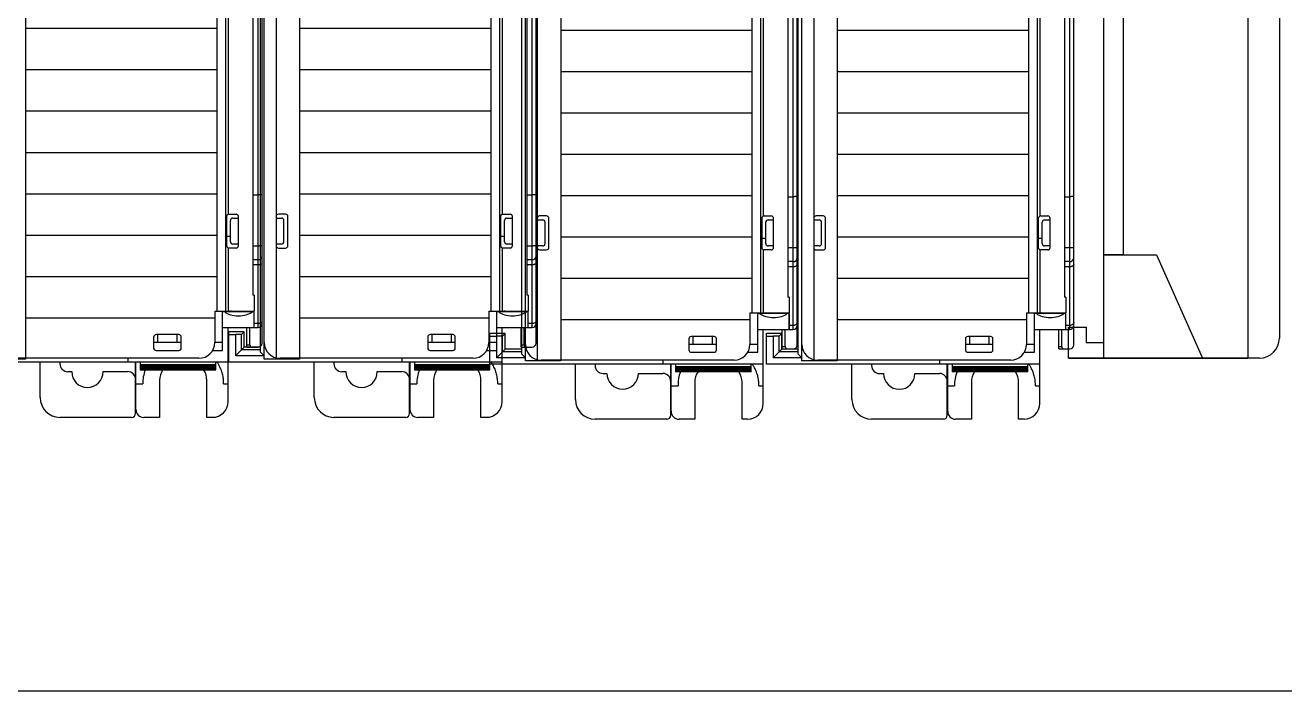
# Model space of a CAD drawing. Header units: inches. Extents: x -38 to 199, y -310 to 64.
# Drawn here: x 106.1 to 112.39, y 52.11 to 55.44 of the extents above; entities that cross this region are included whole.
import ezdxf

# ---------------------------------------------------------------- set-up
doc = ezdxf.new("R2010")
doc.units = ezdxf.units.IN
doc.header["$MEASUREMENT"] = 0
doc.layers.add('off-wire', color=6, linetype='Continuous')
doc.layers.add('PLC', color=7, linetype='Continuous')

# ---------------------------------------------------------------- blocks, each defined once
blk = doc.blocks.new('r')
at = {"color": 0}
for p, q in [((45.911, -171.7766), (45.911, -176.1714)), ((45.811, -176.2714), (45.7538, -176.2714))]:
    blk.add_line(p, q, dxfattribs=at)
at = {"color": 0, "extrusion": (0.803312, 0, 0.595559), "elevation": 38.1209}
blk.add_lwpolyline([(-172.1925, -24.3599), (-175.7556, -24.3599), (-175.7556, -24.6386), (-176.2715, -25.0264)], dxfattribs=at)
at = {"color": 0, "extrusion": (0, -1, 0), "elevation": 176.2715}
blk.add_lwpolyline([(44.8581, 2.3559), (45.7538, 1.1001), (45.7538, 0)], dxfattribs=at)
at = {"color": 0}
for points in [[(45.7538, -171.6766, 0), (45.7538, -171.6766, 1.1001), (45.7538, -171.6766, 0), (45.7538, -176.2715, 0), (45.7538, -176.2715, 1.1001), (44.8581, -176.2715, 2.3559), (44.8581, -176.1158, 2.3559), (44.9458, -176.1158, 2.3559), (44.9458, -176.1158, 0), (44.9458, -176.1158, 2.3559), (44.9458, -176.1936, 2.3559), (44.9458, -176.1936, 0), (44.9458, -176.1936, 2.3559), (45.0334, -176.1936, 2.3559), (45.0334, -176.1936, 0), (45.0334, -176.1936, 2.3559)], [(45.0334, -176.2715, 2.3559), (45.0334, -171.6766, 2.5993), (45.0334, -171.6766, 2.3559), (45.0334, -171.6766, 2.5993)]]:
    blk.add_polyline3d(points, dxfattribs=at)
for points in [[(45.0334, -175.7556, 2.9108), (45.0334, -175.7556, 3.1347), (45.1307, -175.7556, 3.1347), (45.0334, -175.7556, 3.1347)], [(44.8581, -176.1158, 2.3559), (44.8581, -176.1158, 0)]]:
    blk.add_polyline3d(points, close=True, dxfattribs=at)
blk.add_arc((45.811, -176.1714), 0.1, 270, 0, dxfattribs=at)
blk = doc.blocks.new('AI4')
at = {"layer": 'PLC', "linetype": 'Continuous'}
for p, q in [((214.7496, -47.679), (214.7496, -52.2734)), ((216.1276, -52.2296), (216.1276, -47.774)), ((214.7693, -52.2935), (214.7693, -48.5845)), ((214.8284, -48.5845), (214.8284, -52.3025)), ((215.9032, -52.0687), (215.9032, -48.5845)), ((215.9444, -48.5845), (215.9444, -52.0687)), ((216.1079, -52.1514), (216.1079, -48.5845)), ((216.0811, -48.7774), (216.0811, -51.99)), ((215.96, -51.5847), (215.96, -50.4229)), ((216.0811, -51.488), (216.1079, -51.488)), ((214.8284, -51.6042), (214.8559, -51.6042)), ((214.8756, -51.5845), (214.8402, -51.5845)), ((214.8874, -51.742), (214.8874, -51.5963)), ((215.9504, -51.5963), (215.9504, -51.742)), ((215.9622, -51.5845), (215.9976, -51.5845)), ((215.9819, -51.6042), (216.0095, -51.6042)), ((216.0095, -51.742), (216.0095, -51.5963)), ((214.8677, -51.7223), (214.8677, -51.616)), ((215.9701, -51.7223), (215.9701, -51.616)), ((214.8559, -51.7341), (214.8284, -51.7341)), ((215.9504, -51.6947), (215.9701, -51.6947)), ((216.0095, -51.7341), (215.9819, -51.7341)), ((214.8402, -51.7538), (214.8756, -51.7538)), ((215.96, -52.0687), (215.96, -51.7536)), ((215.9976, -51.7538), (215.9622, -51.7538)), ((216.1079, -51.7438), (216.0811, -51.7438)), ((216.1079, -51.8128), (216.0811, -51.8128)), ((216.1079, -51.8385), (216.0811, -51.8385)), ((216.0882, -51.99), (216.0811, -51.99)), ((216.0882, -51.99), (216.0882, -52.0687)), ((215.8913, -52.0687), (216.0882, -52.0687)), ((215.8913, -52.0687), (215.8913, -52.2262)), ((216.0882, -52.0727), (215.9307, -52.0727)), ((215.9307, -52.2656), (215.9307, -52.0727)), ((216.0685, -52.0687), (216.0685, -52.0727)), ((216.087, -52.0727), (216.087, -52.1514)), ((216.0882, -52.1514), (216.0882, -52.0727)), ((214.5921, -52.1711), (214.6689, -52.1711)), ((214.5921, -52.3246), (214.5921, -52.1711)), ((214.6689, -52.1721), (214.6553, -52.1856)), ((214.6689, -52.2498), (214.6689, -52.1721)), ((215.9307, -52.1514), (216.1079, -52.1514)), ((215.9583, -52.5215), (215.9583, -52.1514)), ((216.0524, -52.2492), (216.0524, -52.1514)), ((216.0674, -52.2374), (216.0674, -52.1514)), ((216.1079, -52.1315), (216.0882, -52.1315)), ((214.5921, -52.1861), (214.6253, -52.1861)), ((214.6553, -52.1856), (214.6253, -52.1861)), ((214.6253, -52.1861), (214.6253, -52.2935)), ((214.6553, -52.2634), (214.6553, -52.1856)), ((215.5862, -52.1987), (215.5862, -52.2538)), ((215.724, -52.2262), (215.5862, -52.2262)), ((215.7122, -52.1868), (215.598, -52.1868)), ((215.6059, -52.1868), (215.6059, -52.2262)), ((215.7043, -52.2262), (215.7043, -52.1868)), ((215.724, -52.2538), (215.724, -52.1987)), ((215.9307, -52.2262), (215.8913, -52.2262)), ((216.0524, -52.2374), (216.0674, -52.2374)), ((214.6253, -52.2935), (214.6689, -52.2498)), ((214.7693, -52.2935), (214.6253, -52.2935)), ((214.7496, -52.2634), (214.6553, -52.2634)), ((214.7496, -52.2498), (214.6689, -52.2498)), ((214.7496, -52.2734), (214.7693, -52.2935)), ((215.598, -52.2656), (215.7122, -52.2656)), ((215.8798, -52.2656), (215.9307, -52.2656)), ((216.0524, -52.2492), (216.1079, -52.2492)), ((215.9583, -52.3246), (214.5921, -52.3246)), ((215.8126, -52.305), (214.848, -52.305)), ((215.0193, -52.5018), (215.0193, -52.3246)), ((215.1177, -52.3246), (215.1177, -52.3325)), ((215.4583, -52.3246), (215.4583, -52.305)), ((215.4957, -52.5805), (215.4957, -52.3246)), ((215.4976, -52.5609), (215.4976, -52.3246)), ((215.5193, -52.3249), (215.5193, -52.3634)), ((215.8973, -52.3382), (215.5193, -52.3382)), ((215.8973, -52.345), (215.5193, -52.345)), ((215.8973, -52.3508), (215.5193, -52.3508)), ((215.8973, -52.3555), (215.5193, -52.3555)), ((215.8973, -52.3592), (215.5193, -52.3592)), ((215.8973, -52.3618), (215.5193, -52.3618)), ((215.8973, -52.3634), (215.5193, -52.3634)), ((215.8973, -52.3634), (215.8973, -52.3249)), ((215.1571, -52.3719), (215.1768, -52.3719)), ((215.3343, -52.3719), (215.4563, -52.3719)), ((215.8973, -52.3639), (215.5193, -52.3639)), ((215.6158, -52.4152), (215.6158, -52.6002)), ((215.852, -52.6002), (215.852, -52.4152)), ((215.4976, -52.4329), (215.532, -52.4329)), ((215.9357, -52.4329), (215.9583, -52.4329)), ((215.476, -52.6002), (215.1177, -52.6002)), ((215.6158, -52.6002), (215.537, -52.6002)), ((215.8795, -52.6002), (215.852, -52.6002))]:
    blk.add_line(p, q, dxfattribs=at)
at = {"layer": 'PLC'}
for p, q in [((214.9461, -50.6553), (215.9032, -50.6553)), ((214.9461, -50.862), (215.9032, -50.862)), ((214.9461, -51.0687), (215.9032, -51.0687)), ((214.9461, -51.2754), (215.9032, -51.2754)), ((214.9461, -51.4821), (215.9032, -51.4821)), ((214.9461, -51.6888), (215.9032, -51.6888)), ((214.9461, -51.8955), (215.9032, -51.8955)), ((214.9461, -52.1022), (215.8913, -52.1022))]:
    blk.add_line(p, q, dxfattribs=at)
blk.add_lwpolyline([(214.7693, -48.5845), (214.9461, -48.5845), (214.9461, -52.3089), (214.7693, -52.3089)], close=True, dxfattribs=at)
at = {"layer": 'PLC', "linetype": 'Continuous'}
for centre, radius, start, end in [((214.8402, -51.5963), 0.0118, 90, 179.9886), ((214.8559, -51.616), 0.0118, 0, 90), ((214.8756, -51.5963), 0.0118, 0, 90), ((215.9622, -51.5963), 0.0118, 90, 180), ((215.9819, -51.616), 0.0118, 90, 180), ((215.9976, -51.5963), 0.0118, 0, 90), ((214.8559, -51.7223), 0.0118, 270, 360), ((215.9819, -51.7223), 0.0118, 180, 270), ((214.8402, -51.742), 0.0118, 180.00953, 270), ((214.8756, -51.742), 0.0118, 270, 360), ((215.9622, -51.742), 0.0118, 180, 270), ((215.9976, -51.742), 0.0118, 270, 0.00441), ((216.1079, -51.7931), 0.0197, 270, 359.99778), ((215.9671, -52.0805), 0.0118, 40.54788, 90), ((216.0518, -52.0805), 0.0118, 112.5, 139.45212), ((216.1079, -52.1317), 0.0197, 270, 359.99909), ((214.848, -52.2262), 0.0787, 180, 270), ((215.598, -52.1987), 0.0118, 90, 180), ((215.7122, -52.1987), 0.0118, 0, 90), ((215.8126, -52.2262), 0.0787, 270, 0), ((216.1079, -52.2296), 0.0197, 270, 0), ((215.598, -52.2538), 0.0118, 180, 270), ((215.7122, -52.2538), 0.0118, 270, 0), ((215.1571, -52.3325), 0.0394, 180, 270), ((215.7083, -52.4152), 0.0925, 145.65376, 180), ((215.7595, -52.4152), 0.0925, 0, 34.34626), ((215.7629, -52.4232), 0.1713, 33.89164, 35.12407), ((215.7613, -52.4243), 0.1733, 32.07478, 33.88954), ((215.7592, -52.4256), 0.1757, 30.11953, 32.07219), ((215.2555, -52.3719), 0.0787, 180, 0), ((215.4563, -52.4113), 0.0394, 0, 90), ((215.1177, -52.5018), 0.0984, 180, 270), ((215.8795, -52.5215), 0.0787, 270, 0), ((215.476, -52.5805), 0.0197, 270, 0), ((215.537, -52.5609), 0.0394, 180, 270)]:
    blk.add_arc(centre, radius, start, end, dxfattribs=at)
for centre, major_axis, ratio, start_param, end_param in [((216.0095, -52.053), (0.0787, 0), 0.5, 3.665191, 5.759587), ((216.0792, -52.2374), (0.0118, 0), 0.999848, 3.141593, 4.712389)]:
    blk.add_ellipse(centre, major_axis=major_axis, ratio=ratio, start_param=start_param, end_param=end_param, dxfattribs=at)
for points, knots in [([(216.1276, -51.4869), (216.1276, -51.4869), (216.1275, -51.487), (216.1275, -51.487), (216.1273, -51.4871), (216.1272, -51.4871), (216.127, -51.4872), (216.1266, -51.4873), (216.126, -51.4873), (216.1252, -51.4874), (216.1242, -51.4875), (216.1231, -51.4876), (216.1212, -51.4877), (216.1187, -51.4878), (216.1153, -51.4879), (216.1117, -51.488), (216.1092, -51.488), (216.1079, -51.488)], [0, 0, 0, 0, 0.002842, 0.007273, 0.013786, 0.022509, 0.033481, 0.046706, 0.079887, 0.121887, 0.172267, 0.23051, 0.296093, 0.446892, 0.619054, 0.806193, 1, 1, 1, 1]), ([(216.1276, -51.7414), (216.1276, -51.7414), (216.1276, -51.7415), (216.1275, -51.7417), (216.1273, -51.7418), (216.1271, -51.7419), (216.1267, -51.7421), (216.126, -51.7424), (216.1252, -51.7426), (216.1242, -51.7428), (216.1231, -51.743), (216.1212, -51.7432), (216.1187, -51.7435), (216.114, -51.7438), (216.1104, -51.7438), (216.1079, -51.7438)], [0, 0, 0, 0, 0.006031, 0.012929, 0.021264, 0.031354, 0.057354, 0.091546, 0.134002, 0.184415, 0.242349, 0.307332, 0.456204, 0.625694, 1, 1, 1, 1]), ([(216.1276, -51.8252), (216.1276, -51.8261), (216.1273, -51.8279), (216.1261, -51.8304), (216.1243, -51.8327), (216.1218, -51.8347), (216.1188, -51.8364), (216.1154, -51.8376), (216.1117, -51.8383), (216.1092, -51.8385), (216.1079, -51.8385)], [0, 0, 0, 0, 0.100092, 0.204902, 0.317205, 0.438585, 0.56921, 0.707955, 0.852748, 1, 1, 1, 1]), ([(216.1218, -52.1272), (216.1199, -52.1286), (216.1165, -52.1302), (216.1117, -52.1313), (216.1092, -52.1315), (216.1079, -52.1315)], [0, 0, 0, 0, 0.483117, 0.739904, 1, 1, 1, 1]), ([(216.1276, -52.1168), (216.1276, -52.1178), (216.1273, -52.1197), (216.1262, -52.1225), (216.1243, -52.1251), (216.1227, -52.1265), (216.1218, -52.1272)], [0, 0, 0, 0, 0.234677, 0.477026, 0.731179, 1, 1, 1, 1]), ([(215.5442, -52.3632), (215.5399, -52.3743), (215.5335, -52.3973), (215.5317, -52.4211), (215.532, -52.4329)], [0, 0, 0, 0, 0.502407, 1, 1, 1, 1]), ([(215.9357, -52.4329), (215.936, -52.4247), (215.9354, -52.4123), (215.933, -52.396), (215.9303, -52.3839), (215.9268, -52.3719), (215.921, -52.3561), (215.9154, -52.3447), (215.9112, -52.3374)], [0, 0, 0, 0, 0.246902, 0.370862, 0.495205, 0.620107, 0.745786, 1, 1, 1, 1])]:
    blk.add_open_spline(points, degree=3, knots=knots, dxfattribs=at)
blk = doc.blocks.new('ai_red')
at = {"layer": 'PLC', "color": 1, "linetype": 'Continuous'}
for p, q in [((73.1198, -179.6081), (73.1198, -184.2026)), ((74.4978, -184.1587), (74.4978, -179.7032)), ((73.1395, -184.2226), (73.1395, -180.5136)), ((73.1986, -180.5136), (73.1986, -184.2316)), ((74.2734, -183.9979), (74.2734, -180.5136)), ((74.3146, -180.5136), (74.3146, -183.9979)), ((74.4781, -184.0806), (74.4781, -180.5136)), ((74.4513, -180.7066), (74.4513, -183.9192)), ((74.3302, -183.5138), (74.3302, -182.352)), ((74.4513, -183.4171), (74.4781, -183.4171)), ((73.2458, -183.5136), (73.2104, -183.5136)), ((74.3324, -183.5136), (74.3679, -183.5136)), ((73.1986, -183.5333), (73.2261, -183.5333)), ((73.2379, -183.6514), (73.2379, -183.5451)), ((73.2576, -183.6711), (73.2576, -183.5255)), ((74.3206, -183.5255), (74.3206, -183.6711)), ((74.3403, -183.6514), (74.3403, -183.5451)), ((74.3521, -183.5333), (74.3797, -183.5333)), ((74.3797, -183.6711), (74.3797, -183.5255)), ((74.3206, -183.6239), (74.3403, -183.6239)), ((73.2261, -183.6632), (73.1986, -183.6632)), ((73.2104, -183.6829), (73.2458, -183.6829)), ((74.3302, -183.9979), (74.3302, -183.6827)), ((74.3679, -183.6829), (74.3324, -183.6829)), ((74.3797, -183.6632), (74.3521, -183.6632)), ((74.4781, -183.673), (74.4513, -183.673)), ((74.4781, -183.742), (74.4513, -183.742)), ((74.4781, -183.7677), (74.4513, -183.7677)), ((74.4584, -183.9192), (74.4513, -183.9192)), ((74.4584, -183.9192), (74.4584, -183.9979)), ((74.2616, -183.9979), (74.4584, -183.9979)), ((74.2616, -183.9979), (74.2616, -184.1554)), ((74.4584, -184.0018), (74.3009, -184.0018)), ((74.3009, -184.1947), (74.3009, -184.0018)), ((74.4387, -183.9979), (74.4387, -184.0018)), ((74.4572, -184.0018), (74.4572, -184.0806)), ((74.4584, -184.0806), (74.4584, -184.0018)), ((74.3009, -184.0806), (74.4781, -184.0806)), ((74.3285, -184.4506), (74.3285, -184.0806)), ((74.4226, -184.1784), (74.4226, -184.0806)), ((74.4376, -184.1666), (74.4376, -184.0806)), ((74.4781, -184.0607), (74.4584, -184.0607)), ((72.9623, -184.1003), (73.0391, -184.1003)), ((72.9623, -184.2538), (72.9623, -184.1003)), ((72.9623, -184.1153), (72.9955, -184.1153)), ((73.0255, -184.1148), (72.9955, -184.1153)), ((72.9955, -184.1153), (72.9955, -184.2226)), ((73.0391, -184.1012), (73.0255, -184.1148)), ((73.0255, -184.1926), (73.0255, -184.1148)), ((73.0391, -184.179), (73.0391, -184.1012)), ((73.9564, -184.1278), (73.9564, -184.1829)), ((74.0824, -184.116), (73.9683, -184.116)), ((73.9761, -184.116), (73.9761, -184.1554)), ((74.0746, -184.1554), (74.0746, -184.116)), ((74.0942, -184.1829), (74.0942, -184.1278)), ((72.9955, -184.2226), (73.0391, -184.179)), ((73.1198, -184.1926), (73.0255, -184.1926)), ((73.1198, -184.179), (73.0391, -184.179)), ((73.1198, -184.2026), (73.1395, -184.2226)), ((74.0942, -184.1554), (73.9564, -184.1554)), ((73.9683, -184.1947), (74.0824, -184.1947)), ((74.25, -184.1947), (74.3009, -184.1947)), ((74.3009, -184.1554), (74.2616, -184.1554)), ((74.4226, -184.1666), (74.4376, -184.1666)), ((74.4226, -184.1784), (74.4781, -184.1784)), ((74.3285, -184.2538), (72.9623, -184.2538)), ((73.1395, -184.2226), (72.9955, -184.2226)), ((74.1828, -184.2341), (73.2183, -184.2341)), ((73.3895, -184.431), (73.3895, -184.2538)), ((73.4879, -184.2538), (73.4879, -184.2617)), ((73.8285, -184.2538), (73.8285, -184.2341)), ((73.8659, -184.5097), (73.8659, -184.2538)), ((73.8679, -184.49), (73.8679, -184.2538)), ((73.8895, -184.2541), (73.8895, -184.2925)), ((74.2675, -184.2674), (73.8895, -184.2674)), ((74.2675, -184.2742), (73.8895, -184.2742)), ((74.2675, -184.2799), (73.8895, -184.2799)), ((74.2675, -184.2925), (74.2675, -184.2541)), ((73.5273, -184.301), (73.547, -184.301)), ((73.7045, -184.301), (73.8265, -184.301)), ((74.2675, -184.2846), (73.8895, -184.2846)), ((74.2675, -184.2883), (73.8895, -184.2883)), ((74.2675, -184.2909), (73.8895, -184.2909)), ((74.2675, -184.2925), (73.8895, -184.2925)), ((74.2675, -184.293), (73.8895, -184.293)), ((73.8679, -184.3621), (73.9022, -184.3621)), ((73.986, -184.3444), (73.986, -184.5294)), ((74.2222, -184.5294), (74.2222, -184.3444)), ((74.3059, -184.3621), (74.3285, -184.3621)), ((73.8462, -184.5294), (73.4879, -184.5294)), ((73.986, -184.5294), (73.9072, -184.5294)), ((74.2498, -184.5294), (74.2222, -184.5294))]:
    blk.add_line(p, q, dxfattribs=at)
at = {"layer": 'PLC', "color": 1}
for p, q in [((73.3163, -182.5845), (74.2734, -182.5845)), ((73.3163, -182.7912), (74.2734, -182.7912)), ((73.3163, -182.9979), (74.2734, -182.9979)), ((73.3163, -183.2046), (74.2734, -183.2046)), ((73.3163, -183.4113), (74.2734, -183.4113)), ((73.3163, -183.618), (74.2734, -183.618)), ((73.3163, -183.8247), (74.2734, -183.8247)), ((73.3163, -184.0314), (74.2616, -184.0314))]:
    blk.add_line(p, q, dxfattribs=at)
blk.add_lwpolyline([(73.1395, -180.5136), (73.3163, -180.5136), (73.3163, -184.2381), (73.1395, -184.2381)], close=True, dxfattribs=at)
at = {"layer": 'PLC', "color": 1, "linetype": 'Continuous'}
for centre, radius, start, end in [((73.2104, -183.5255), 0.0118, 90, 179.9886), ((73.2458, -183.5255), 0.0118, 0, 90), ((74.3324, -183.5255), 0.0118, 90, 180), ((74.3679, -183.5255), 0.0118, 0, 90), ((73.2261, -183.5451), 0.0118, 0, 90), ((74.3521, -183.5451), 0.0118, 90, 180), ((73.2104, -183.6711), 0.0118, 180.00953, 270), ((73.2261, -183.6514), 0.0118, 270, 360), ((73.2458, -183.6711), 0.0118, 270, 360), ((74.3324, -183.6711), 0.0118, 180, 270), ((74.3521, -183.6514), 0.0118, 180, 270), ((74.3679, -183.6711), 0.0118, 270, 0.00441), ((74.4781, -183.7223), 0.0197, 270, 359.99778), ((74.3373, -184.0097), 0.0118, 40.54788, 90), ((74.422, -184.0097), 0.0118, 112.5, 139.45212), ((74.4781, -184.0609), 0.0197, 270, 359.99909), ((73.9683, -184.1278), 0.0118, 90, 180), ((74.0824, -184.1278), 0.0118, 0, 90), ((73.2183, -184.1554), 0.0787, 180, 270), ((73.9683, -184.1829), 0.0118, 180, 270), ((74.0824, -184.1829), 0.0118, 270, 0), ((74.1828, -184.1554), 0.0787, 270, 0), ((74.4781, -184.1587), 0.0197, 270, 0), ((73.5273, -184.2617), 0.0394, 180, 270), ((74.1331, -184.3524), 0.1713, 33.89164, 35.12407), ((74.1315, -184.3535), 0.1733, 32.07478, 33.88954), ((74.1294, -184.3547), 0.1757, 30.11953, 32.07219), ((73.6257, -184.301), 0.0787, 180, 0), ((73.8265, -184.3404), 0.0394, 0, 90), ((74.0785, -184.3444), 0.0925, 145.65376, 180), ((74.1297, -184.3444), 0.0925, 0, 34.34626), ((73.4879, -184.431), 0.0984, 180, 270), ((74.2498, -184.4506), 0.0787, 270, 0), ((73.8462, -184.5097), 0.0197, 270, 0), ((73.9072, -184.49), 0.0394, 180, 270)]:
    blk.add_arc(centre, radius, start, end, dxfattribs=at)
for centre, major_axis, ratio, start_param, end_param in [((74.3797, -183.9821), (0.0787, 0), 0.5, 3.665191, 5.759587), ((74.4494, -184.1666), (0.0118, 0), 0.999848, 3.141593, 4.712389)]:
    blk.add_ellipse(centre, major_axis=major_axis, ratio=ratio, start_param=start_param, end_param=end_param, dxfattribs=at)
for points, knots in [([(74.4978, -183.4161), (74.4978, -183.4161), (74.4978, -183.4162), (74.4977, -183.4162), (74.4976, -183.4162), (74.4974, -183.4163), (74.4972, -183.4163), (74.4968, -183.4164), (74.4962, -183.4165), (74.4954, -183.4166), (74.4944, -183.4167), (74.4933, -183.4168), (74.4915, -183.4169), (74.4889, -183.417), (74.4855, -183.4171), (74.4819, -183.4171), (74.4794, -183.4171), (74.4781, -183.4171)], [0, 0, 0, 0, 0.002842, 0.007273, 0.013786, 0.022509, 0.033481, 0.046706, 0.079887, 0.121887, 0.172267, 0.23051, 0.296093, 0.446892, 0.619054, 0.806193, 1, 1, 1, 1]), ([(74.4978, -183.6706), (74.4978, -183.6706), (74.4978, -183.6707), (74.4977, -183.6708), (74.4976, -183.6709), (74.4973, -183.6711), (74.4969, -183.6713), (74.4962, -183.6715), (74.4954, -183.6717), (74.4944, -183.6719), (74.4933, -183.6721), (74.4915, -183.6724), (74.4889, -183.6726), (74.4843, -183.6729), (74.4806, -183.673), (74.4781, -183.673)], [0, 0, 0, 0, 0.006031, 0.012929, 0.021264, 0.031354, 0.057354, 0.091546, 0.134002, 0.184415, 0.242349, 0.307332, 0.456204, 0.625694, 1, 1, 1, 1]), ([(74.4978, -183.7544), (74.4978, -183.7553), (74.4975, -183.757), (74.4963, -183.7596), (74.4945, -183.7619), (74.492, -183.7639), (74.489, -183.7655), (74.4856, -183.7667), (74.4819, -183.7675), (74.4794, -183.7677), (74.4781, -183.7677)], [0, 0, 0, 0, 0.100092, 0.204902, 0.317205, 0.438585, 0.56921, 0.707955, 0.852748, 1, 1, 1, 1]), ([(74.492, -184.0564), (74.4901, -184.0578), (74.4867, -184.0594), (74.4819, -184.0605), (74.4794, -184.0607), (74.4781, -184.0607)], [0, 0, 0, 0, 0.483117, 0.739904, 1, 1, 1, 1]), ([(74.4978, -184.046), (74.4978, -184.0469), (74.4975, -184.0489), (74.4964, -184.0517), (74.4945, -184.0543), (74.4929, -184.0557), (74.492, -184.0564)], [0, 0, 0, 0, 0.234677, 0.477026, 0.731179, 1, 1, 1, 1]), ([(74.3059, -184.3621), (74.3062, -184.3539), (74.3056, -184.3415), (74.3032, -184.3252), (74.3005, -184.313), (74.297, -184.3011), (74.2912, -184.2853), (74.2856, -184.2739), (74.2814, -184.2666)], [0, 0, 0, 0, 0.246902, 0.370862, 0.495205, 0.620107, 0.745786, 1, 1, 1, 1]), ([(73.9144, -184.2924), (73.9101, -184.3035), (73.9037, -184.3265), (73.9019, -184.3503), (73.9022, -184.3621)], [0, 0, 0, 0, 0.502407, 1, 1, 1, 1])]:
    blk.add_open_spline(points, degree=3, knots=knots, dxfattribs=at)

msp = doc.modelspace()

# ---------------------------------------------------------------- linework, layer by layer
for points in [[(89.73036, 52.11457), (124.73036, 52.11457), (124.73036, 59.86457)], [(89.73036, 52.11457), (124.73036, 52.11457), (124.73036, 50.11457), (89.73036, 50.11457), (89.73036, 52.11457)]]:
    msp.add_lwpolyline(points)

# ---------------------------------------------------------------- block references
for p in [(-106.17236, 106.07284), (-104.79046, 106.07283)]:
    msp.add_blockref('AI4', p)
at = {"layer": 'off-wire', "color": 0}
for name, p in [('ai_red', (32.78328, 238.01111)), ('ai_red', (34.15276, 238.01111)), ('r', (66.45344, 230.04901))]:
    msp.add_blockref(name, p, dxfattribs=at)

doc.saveas('drawing.dxf')
